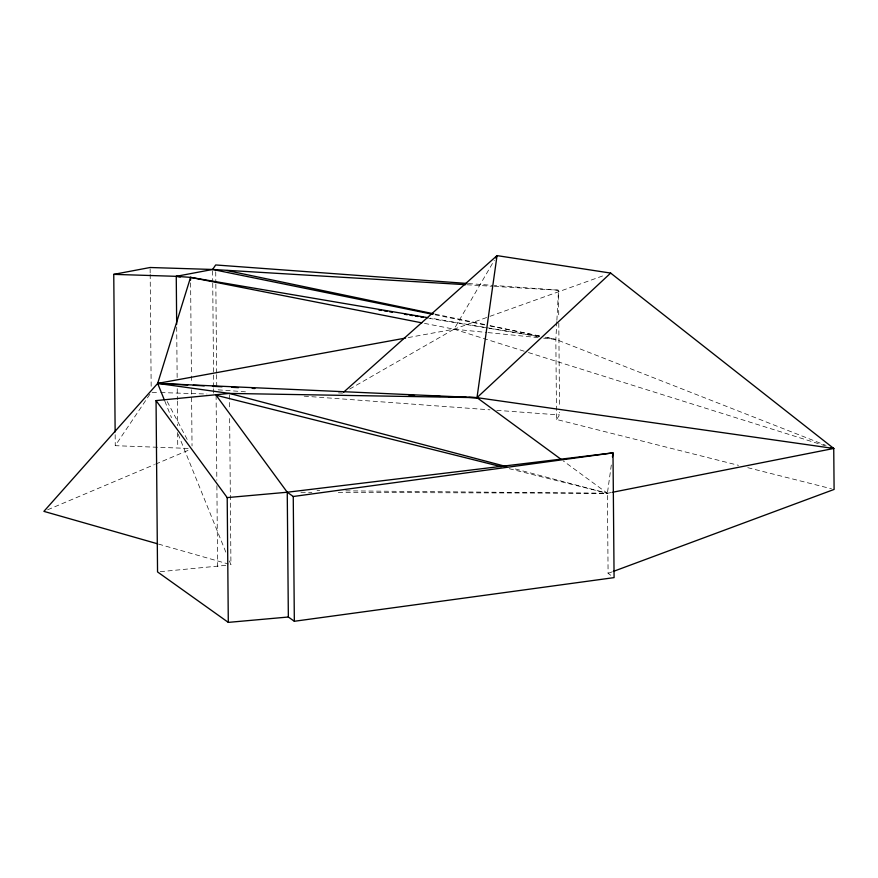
<?xml version="1.0" encoding="UTF-8"?>
<svg xmlns="http://www.w3.org/2000/svg" width="878" height="878" viewBox="0 0 878 878"><rect width="100%" height="100%" fill="white"/><g stroke="black" fill="none" stroke-linecap="round" stroke-linejoin="round"><path stroke-width="0.66" stroke-dasharray="4.39 3.29" d="M556.806 321.633L555.84 339.402L556.542 419.475L738.486 465.329M556.882 320.261L558.507 290.19L494.314 285.471M611.318 464.989L607.4 493.293L608.092 573.367L612.087 576.209M349.696 389.031L454.058 329.184L494.314 260.294M188.155 448.406L115.248 445.684L151.214 392.268L159.368 392.521M556.542 419.475L559.593 414.965L559.571 412.221M47.664 509.778L154.385 464.627M155.647 464.1L189.549 449.755M608.092 573.367L611.944 571.94M408.248 337.569L454.058 329.184L488.717 316.771M489.99 316.31L605.524 274.924M611.417 492.503L607.4 493.293L337.876 492.404M160.268 571.677L228.258 565.103M300.934 492.284L311.877 492.328M317.035 490.582L319.768 490.604M345.789 490.846L607.4 493.293L563.193 460.873M160.718 392.565L206.923 394.024M338.469 392.894L342.585 393.114M467.085 284.768L493.008 286.305M494.369 286.393L558.507 290.19L558.748 317.616M468.358 283.561L492.942 285.372M218.139 389.821L245.456 391.829M304.183 396.154L489.935 409.828M496.772 410.333L559.593 414.965M424.48 323.367L454.058 329.184L486.621 332.455M487.981 332.586L538.203 337.624M543.625 338.173L555.84 339.402L826.099 445.453M428.859 318.297L539.63 336.702L430.483 318.11M435.181 314.818L484.788 324.926M490.144 326.012L539.75 336.12M545.117 337.218L555.84 339.402L545.106 337.152M435.016 314.094L484.689 324.498M490.056 325.617L539.729 336.022M509.24 468.698L607.4 493.293L514.563 468.764M747.782 467.678L831.444 488.761M158.49 544.075L228.302 563.994M454.058 329.184L527.118 352.133M528.424 352.55L824.607 445.596M167.215 401.553L188.232 441.447M164.834 401.169L171.495 417.654M178.157 434.138L226.315 553.327M229.399 560.943L230.936 564.741L229.641 416.721M558.792 323.104L559.527 406.733M229.443 394.793L229.575 409.872M215.736 271.807L215.834 282.782M215.845 284.143L216.625 373.271M216.636 374.643L216.745 386.978M216.098 395.232L216.833 480.211M216.888 485.699L217.59 566.562M212.641 270.841L212.728 281.805M212.739 283.177L213.53 373.666M213.541 375.038L213.65 387.374M213.661 388.745L213.716 394.233M190.614 282.859L191.415 374.686M191.426 376.058L191.481 382.907M191.547 389.755L192.03 445.958M176.697 327.033L177.169 380.492M177.235 388.713L177.334 399.677M177.345 401.048L177.565 425.72M177.619 432.569L177.751 447.648M150.138 268.877L150.171 272.981M150.182 274.353L151.181 388.153M115.161 434.72L115.248 445.684"/><path stroke-width="1.32" d="M612.438 456.9L612.998 452.861L287.249 492.24L227.204 497.606L156.054 400.598L229.432 393.421L476.995 397.657L833.738 448.46L834.1 489.43L613.228 571.457M560.987 459.26L476.995 397.657L497.036 255.619L610.66 273.08L833.738 448.46L612.756 492.229M157.173 543.691L43.9 511.369L157.667 383.412L190.559 277.371L427.795 317.66M495.675 257.956L497.036 255.619L343.605 392.203M115.139 431.976L113.756 274.364L176.258 276.329L212.619 269.469L215.681 264.958L466.997 283.451M468.852 397.383L476.995 397.657L610.66 273.08M113.756 274.364L150.127 267.505L212.619 269.469L465.724 284.691M164.329 399.896L157.667 383.412L405.559 338.063M501.283 466.701L216.098 395.232L287.249 492.24L293.252 496.498L612.998 452.861L614.084 577.625L294.339 621.273L288.346 617.014L228.302 622.381L157.546 571.929L156.054 400.598M409.104 395.363L414.537 395.55M429.474 396.055L440.339 396.417M448.482 396.702L466.13 397.295M506.606 466.657L229.432 393.421L157.667 383.412L476.995 397.657M157.667 383.412L187.804 384.992M193.281 385.288L204.234 385.859M212.454 386.287L222.046 386.792M231.638 387.297L238.487 387.659M252.184 388.372L254.916 388.515M176.676 324.3L176.258 276.329L190.559 277.371L421.791 322.841M176.258 276.329L180.308 276.998M378.879 310L381.59 310.439M384.29 310.889L386.989 311.339M389.689 311.789L392.389 312.239M404.549 314.258L407.249 314.708M409.949 315.158L412.66 315.608M415.36 316.058L418.06 316.508M420.76 316.958L423.459 317.397M212.619 269.469L432.503 314.269M226.93 270.512L433.677 313.808M831.137 447.637L833.738 448.46M293.252 496.498L294.339 621.273M287.249 492.24L288.346 617.014M227.204 497.606L228.302 622.381M190.559 277.371L190.581 280.115"/></g></svg>
